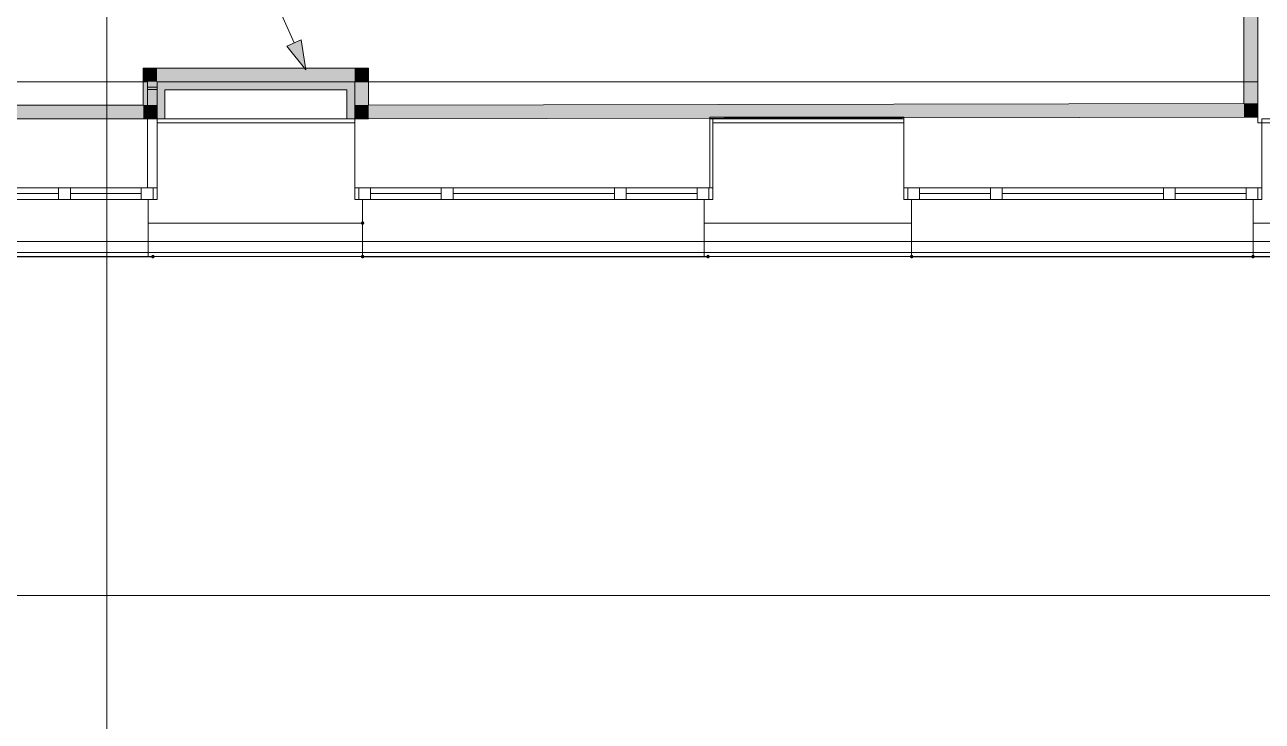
# Model space of a CAD drawing. Header units: millimetres. Extents: x 0 to 1189, y 0 to 841.
# Drawn here: x 480 to 542.9, y 281.5 to 316.9 of the extents above; entities that cross this region are included whole.
import ezdxf

# ---------------------------------------------------------------- set-up
doc = ezdxf.new("R2010")
doc.units = ezdxf.units.MM

msp = doc.modelspace()

# ---------------------------------------------------------------- hatches: boundary and pattern name
at = {"true_color": 0xd5aaaa}
h = msp.add_hatch(color=9, dxfattribs=at)
h.dxf.hatch_style = 2
h.paths.add_polyline_path([(541.951828, 370.204336), (542.651829, 370.204336), (542.651829, 312.888249), (541.951828, 312.887249)])
at = {"true_color": 0x0077b0}
h = msp.add_hatch(color=144, dxfattribs=at)
h.dxf.hatch_style = 2
h.paths.add_polyline_path([(494.288755, 314.604251), (493.315754, 315.805253), (494.046755, 316.130254)])
at = {"true_color": 0xf1d696}
h = msp.add_hatch(color=41, dxfattribs=at)
h.dxf.hatch_style = 2
h.paths.add_polyline_path([(486.018743, 314.688251), (486.718744, 314.688251), (486.718744, 313.98825)])
h = msp.add_hatch(color=41, dxfattribs=at)
h.dxf.hatch_style = 2
h.paths.add_polyline_path([(486.018743, 313.98825), (486.018743, 314.688251), (486.718744, 313.98825)])
h = msp.add_hatch(color=41, dxfattribs=at)
h.dxf.hatch_style = 2
h.paths.add_polyline_path([(496.766759, 314.688251), (496.766759, 313.98825), (486.718744, 313.98825), (486.718744, 314.688251)])
h = msp.add_hatch(color=41, dxfattribs=at)
h.dxf.hatch_style = 2
h.paths.add_polyline_path([(496.766759, 313.98825), (497.46676, 314.688251), (497.46676, 313.98825)])
h = msp.add_hatch(color=41, dxfattribs=at)
h.dxf.hatch_style = 2
h.paths.add_polyline_path([(496.766759, 314.688251), (497.46676, 314.688251), (496.766759, 313.98825)])
h = msp.add_hatch(color=41, dxfattribs=at)
h.dxf.hatch_style = 2
h.paths.add_polyline_path([(486.018743, 313.98825), (486.718744, 313.98825), (486.718744, 312.804249), (486.018743, 312.804249)])
h = msp.add_hatch(color=7)
h.dxf.hatch_style = 2
h.paths.add_polyline_path([(486.718744, 313.98825), (496.766759, 313.98825), (496.766759, 313.58825), (486.718744, 313.58825)])
h = msp.add_hatch(color=41, dxfattribs=at)
h.dxf.hatch_style = 2
h.paths.add_polyline_path([(497.46676, 312.805249), (496.766759, 312.804249), (496.766759, 313.98825), (497.46676, 313.98825)])
h = msp.add_hatch(color=7)
h.dxf.hatch_style = 2
h.paths.add_polyline_path([(486.718744, 312.104248), (486.718744, 313.58825), (487.118744, 313.58825), (487.118744, 312.104248)])
h = msp.add_hatch(color=7)
h.dxf.hatch_style = 2
h.paths.add_polyline_path([(496.766759, 313.58825), (496.766759, 312.104248), (496.366758, 312.104248), (496.366758, 313.58825)])
h = msp.add_hatch(color=41, dxfattribs=at)
h.dxf.hatch_style = 2
h.paths.add_polyline_path([(486.018743, 312.804249), (486.018743, 312.104248), (440.266673, 312.104248), (440.966674, 312.804249)])
h = msp.add_hatch(color=41, dxfattribs=at)
h.dxf.hatch_style = 2
h.paths.add_polyline_path([(486.018743, 312.804249), (486.718744, 312.804249), (486.718744, 312.104248)])
h = msp.add_hatch(color=41, dxfattribs=at)
h.dxf.hatch_style = 2
h.paths.add_polyline_path([(486.018743, 312.104248), (486.018743, 312.804249), (486.718744, 312.104248)])
h = msp.add_hatch(color=41, dxfattribs=at)
h.dxf.hatch_style = 2
h.paths.add_polyline_path([(497.46676, 312.805249), (497.46676, 312.105248), (496.766759, 312.104248)])
h = msp.add_hatch(color=41, dxfattribs=at)
h.dxf.hatch_style = 2
h.paths.add_polyline_path([(496.766759, 312.104248), (496.766759, 312.804249), (497.46676, 312.805249)])
h = msp.add_hatch(color=41, dxfattribs=at)
h.dxf.hatch_style = 2
h.paths.add_polyline_path([(541.951828, 312.887249), (541.951828, 312.187248), (497.46676, 312.105248), (497.46676, 312.805249)])
h = msp.add_hatch(color=41, dxfattribs=at)
h.dxf.hatch_style = 2
h.paths.add_polyline_path([(542.651829, 312.888249), (542.651829, 312.188248), (541.951828, 312.887249)])
h = msp.add_hatch(color=41, dxfattribs=at)
h.dxf.hatch_style = 2
h.paths.add_polyline_path([(542.650829, 312.189248), (541.951828, 312.187248), (541.951828, 312.887249)])
h = msp.add_hatch(color=7)
h.dxf.hatch_style = 2
h.paths.add_polyline_path([(497.16676, 306.89424), (497.103197, 306.867802), (497.076759, 306.804239), (497.103197, 306.740677), (497.16676, 306.714239), (497.231322, 306.740677), (497.25776, 306.804239), (497.231322, 306.867802)])
h = msp.add_hatch(color=7)
h.dxf.hatch_style = 2
h.paths.add_polyline_path([(486.418743, 305.094237), (486.445181, 305.030674), (486.508743, 305.004237), (486.572306, 305.030674), (486.598743, 305.094237), (486.598743, 305.104237), (486.572306, 305.167799), (486.508743, 305.194237), (486.445181, 305.167799), (486.418743, 305.104237)])
h = msp.add_hatch(color=7)
h.dxf.hatch_style = 2
h.paths.add_polyline_path([(497.25676, 305.104237), (497.230322, 305.167799), (497.16676, 305.194237), (497.103197, 305.167799), (497.076759, 305.104237), (497.076759, 305.094237), (497.103197, 305.030674), (497.16676, 305.004237), (497.230322, 305.030674), (497.25676, 305.094237)])
h = msp.add_hatch(color=7)
h.dxf.hatch_style = 2
h.paths.add_polyline_path([(514.628786, 305.094237), (514.655224, 305.030674), (514.718786, 305.004237), (514.782349, 305.030674), (514.808787, 305.094237), (514.808787, 305.104237), (514.782349, 305.167799), (514.718786, 305.194237), (514.655224, 305.167799), (514.628786, 305.104237)])
h = msp.add_hatch(color=7)
h.dxf.hatch_style = 2
h.paths.add_polyline_path([(525.156802, 305.104237), (525.130365, 305.167799), (525.066802, 305.194237), (525.00324, 305.167799), (524.976802, 305.104237), (524.976802, 305.094237), (525.00324, 305.030674), (525.066802, 305.004237), (525.130365, 305.030674), (525.156802, 305.094237)])
h = msp.add_hatch(color=7)
h.dxf.hatch_style = 2
h.paths.add_polyline_path([(542.326829, 305.094237), (542.353266, 305.030674), (542.416829, 305.004237), (542.480391, 305.030674), (542.506829, 305.094237), (542.506829, 305.104237), (542.480391, 305.167799), (542.416829, 305.194237), (542.353266, 305.167799), (542.326829, 305.104237)])

# ---------------------------------------------------------------- linework, layer by layer
at = {"color": 7, "lineweight": 0}
for points in [[(484.17274, 251.095154), (484.17274, 426.084422)], [(542.651829, 371.004338), (542.651829, 311.904247)], [(542.651829, 312.888249), (542.651829, 370.904337)], [(541.951828, 370.204336), (541.951828, 312.887249)], [(486.018743, 314.688251), (486.718744, 314.688251)], [(486.018743, 314.688251), (486.018743, 312.804249)], [(497.46676, 314.688251), (486.718744, 314.688251)], [(497.46676, 314.688251), (497.46676, 313.98825)], [(486.242743, 313.98825), (460.266703, 313.98825)], [(486.242743, 308.604242), (486.242743, 313.98825)], [(496.766759, 313.98825), (486.718744, 313.98825)], [(486.718744, 313.98825), (486.718744, 311.904247)], [(486.718744, 312.804249), (486.718744, 313.98825)], [(486.718744, 313.98825), (496.766759, 313.98825)], [(542.651829, 313.98825), (496.766759, 313.98825)], [(496.766759, 311.904247), (496.766759, 313.98825)], [(496.766759, 313.98825), (496.766759, 312.104248)], [(497.46676, 312.805249), (497.46676, 313.98825)], [(486.242743, 313.71125), (486.718744, 313.71125)], [(486.718744, 313.59125), (486.242743, 313.59125)], [(487.118744, 313.58825), (496.366758, 313.58825)], [(487.118744, 312.104248), (487.118744, 313.58825)], [(496.366758, 313.58825), (496.366758, 312.104248)], [(486.018743, 312.804249), (440.966674, 312.804249)], [(486.718744, 312.104248), (486.718744, 312.804249)], [(541.951828, 312.887249), (497.46676, 312.805249)], [(542.651829, 312.188248), (542.651829, 312.888249)], [(440.266673, 312.104248), (486.718744, 312.104248)], [(486.242743, 312.104248), (486.718744, 312.104248)], [(486.718744, 312.104248), (487.118744, 312.104248)], [(487.118744, 312.104248), (496.766759, 312.104248)], [(496.766759, 312.104248), (497.46676, 312.105248)], [(497.46676, 312.105248), (542.651829, 312.188248)], [(514.818787, 308.604242), (514.818787, 312.188248)], [(514.818787, 312.188248), (524.668802, 312.188248)], [(514.818787, 312.104248), (514.966787, 312.104248)], [(524.666802, 312.104248), (514.966787, 312.104248)], [(514.966787, 312.104248), (514.966787, 311.904247)], [(524.666802, 311.904247), (524.666802, 312.104248)], [(524.668802, 312.188248), (524.668802, 308.603242)], [(543.676831, 312.104248), (542.866829, 312.104248)], [(542.866829, 312.104248), (542.866829, 311.904247)], [(486.718744, 311.904247), (486.718744, 308.604242)], [(496.766759, 311.904247), (486.718744, 311.904247)], [(496.766759, 308.604242), (496.766759, 311.904247)], [(514.966787, 311.904247), (514.966787, 308.604242)], [(524.666802, 311.904247), (514.966787, 311.904247)], [(524.666802, 308.604242), (524.666802, 311.904247)], [(542.651829, 311.904247), (542.866829, 311.904247)], [(542.866829, 311.904247), (542.866829, 308.604242)], [(542.866829, 311.904247), (543.676831, 311.904247)], [(473.518723, 308.604242), (481.718736, 308.604242)], [(481.718736, 308.304242), (473.518723, 308.304242)], [(481.718736, 308.004241), (481.718736, 308.604242)], [(481.718736, 308.604242), (482.318737, 308.604242)], [(482.318737, 308.604242), (481.718736, 308.604242)], [(482.318737, 308.604242), (482.318737, 308.004241)], [(482.318737, 308.604242), (485.918742, 308.604242)], [(485.918742, 308.304242), (482.318737, 308.304242)], [(485.918742, 308.004241), (485.918742, 308.604242)], [(485.918742, 308.604242), (486.718744, 308.604242)], [(486.718744, 308.604242), (485.918742, 308.604242)], [(486.518743, 308.604242), (486.518743, 308.004241)], [(486.718744, 308.604242), (486.718744, 308.004241)], [(486.718744, 308.004241), (486.718744, 308.604242)], [(497.56676, 308.604242), (496.766759, 308.604242)], [(496.766759, 308.604242), (496.766759, 308.004241)], [(497.56676, 308.604242), (496.766759, 308.604242)], [(496.766759, 308.604242), (496.766759, 308.004241)], [(496.966759, 308.604242), (496.966759, 308.004241)], [(497.56676, 308.004241), (497.56676, 308.604242)], [(497.56676, 308.604242), (501.166766, 308.604242)], [(501.166766, 308.304242), (497.56676, 308.304242)], [(501.166766, 308.004241), (501.166766, 308.604242)], [(501.166766, 308.604242), (501.766767, 308.604242)], [(501.766767, 308.604242), (501.166766, 308.604242)], [(501.766767, 308.604242), (501.766767, 308.004241)], [(501.766767, 308.604242), (509.966779, 308.604242)], [(509.966779, 308.304242), (501.766767, 308.304242)], [(509.966779, 308.004241), (509.966779, 308.604242)], [(509.966779, 308.604242), (510.56678, 308.604242)], [(510.56678, 308.604242), (509.966779, 308.604242)], [(510.56678, 308.604242), (510.56678, 308.004241)], [(510.56678, 308.604242), (514.166786, 308.604242)], [(514.166786, 308.304242), (510.56678, 308.304242)], [(514.166786, 308.004241), (514.166786, 308.604242)], [(514.166786, 308.604242), (514.966787, 308.604242)], [(514.966787, 308.604242), (514.166786, 308.604242)], [(514.766786, 308.604242), (514.766786, 308.004241)], [(514.966787, 308.604242), (514.966787, 308.004241)], [(514.966787, 308.004241), (514.966787, 308.604242)], [(525.466803, 308.604242), (524.666802, 308.604242)], [(524.666802, 308.604242), (524.666802, 308.004241)], [(525.466803, 308.604242), (524.666802, 308.604242)], [(524.666802, 308.604242), (524.666802, 308.004241)], [(524.866802, 308.604242), (524.866802, 308.004241)], [(525.466803, 308.004241), (525.466803, 308.604242)], [(525.466803, 308.604242), (529.066808, 308.604242)], [(529.066808, 308.304242), (525.466803, 308.304242)], [(529.066808, 308.004241), (529.066808, 308.604242)], [(529.066808, 308.604242), (529.666809, 308.604242)], [(529.666809, 308.604242), (529.066808, 308.604242)], [(529.666809, 308.604242), (529.666809, 308.004241)], [(529.666809, 308.604242), (537.866822, 308.604242)], [(537.866822, 308.304242), (529.666809, 308.304242)], [(537.866822, 308.004241), (537.866822, 308.604242)], [(537.866822, 308.604242), (538.466823, 308.604242)], [(538.466823, 308.604242), (537.866822, 308.604242)], [(538.466823, 308.604242), (538.466823, 308.004241)], [(538.466823, 308.604242), (542.066828, 308.604242)], [(542.066828, 308.304242), (538.466823, 308.304242)], [(542.066828, 308.004241), (542.066828, 308.604242)], [(542.066828, 308.604242), (542.866829, 308.604242)], [(542.866829, 308.604242), (542.066828, 308.604242)], [(542.666829, 308.604242), (542.666829, 308.004241)], [(542.866829, 308.604242), (542.866829, 308.004241)], [(542.866829, 308.004241), (542.866829, 308.604242)], [(481.718736, 308.004241), (473.518723, 308.004241)], [(482.318737, 308.004241), (481.718736, 308.004241)], [(481.718736, 308.004241), (482.318737, 308.004241)], [(485.918742, 308.004241), (482.318737, 308.004241)], [(486.718744, 308.004241), (485.918742, 308.004241)], [(485.918742, 308.004241), (486.718744, 308.004241)], [(486.268743, 308.004241), (486.268743, 306.804239)], [(496.766759, 308.004241), (497.56676, 308.004241)], [(496.766759, 308.004241), (497.56676, 308.004241)], [(497.16676, 306.804239), (497.16676, 308.004241)], [(501.166766, 308.004241), (497.56676, 308.004241)], [(501.766767, 308.004241), (501.166766, 308.004241)], [(501.166766, 308.004241), (501.766767, 308.004241)], [(509.966779, 308.004241), (501.766767, 308.004241)], [(510.56678, 308.004241), (509.966779, 308.004241)], [(509.966779, 308.004241), (510.56678, 308.004241)], [(514.166786, 308.004241), (510.56678, 308.004241)], [(514.966787, 308.004241), (514.166786, 308.004241)], [(514.166786, 308.004241), (514.966787, 308.004241)], [(514.516786, 308.004241), (514.516786, 306.804239)], [(524.666802, 308.004241), (525.466803, 308.004241)], [(524.666802, 308.004241), (525.466803, 308.004241)], [(525.066802, 306.804239), (525.066802, 308.004241)], [(529.066808, 308.004241), (525.466803, 308.004241)], [(529.666809, 308.004241), (529.066808, 308.004241)], [(529.066808, 308.004241), (529.666809, 308.004241)], [(537.866822, 308.004241), (529.666809, 308.004241)], [(538.466823, 308.004241), (537.866822, 308.004241)], [(537.866822, 308.004241), (538.466823, 308.004241)], [(542.066828, 308.004241), (538.466823, 308.004241)], [(542.866829, 308.004241), (542.066828, 308.004241)], [(542.066828, 308.004241), (542.866829, 308.004241)], [(542.416829, 308.004241), (542.416829, 306.804239)], [(486.268743, 306.804239), (486.268743, 305.104237)], [(497.16676, 306.804239), (486.268743, 306.804239)], [(497.16676, 305.104237), (497.16676, 306.804239)], [(514.516786, 306.804239), (514.516786, 305.104237)], [(525.066802, 306.804239), (514.516786, 306.804239)], [(525.066802, 305.104237), (525.066802, 306.804239)], [(552.816845, 306.804239), (542.416829, 306.804239)], [(542.416829, 306.804239), (542.416829, 305.104237)], [(198.085303, 305.871238), (810.158238, 305.871238)], [(468.918716, 305.304237), (486.268743, 305.304237)], [(468.918716, 305.104237), (486.268743, 305.104237)], [(486.508743, 305.094237), (468.966716, 305.094237)], [(497.16676, 305.304237), (486.268743, 305.304237)], [(486.268743, 305.104237), (497.16676, 305.104237)], [(497.16676, 305.304237), (514.516786, 305.304237)], [(514.516786, 305.104237), (497.16676, 305.104237)], [(514.718786, 305.094237), (497.16676, 305.094237)], [(525.066802, 305.304237), (514.516786, 305.304237)], [(514.516786, 305.104237), (525.066802, 305.104237)], [(525.066802, 305.304237), (542.416829, 305.304237)], [(542.416829, 305.104237), (525.066802, 305.104237)], [(542.416829, 305.094237), (525.066802, 305.094237)], [(552.816845, 305.304237), (542.416829, 305.304237)], [(542.416829, 305.104237), (552.816845, 305.104237)], [(542.416829, 305.094237), (546.385835, 305.094237)], [(198.085303, 287.87121), (810.158238, 287.87121)]]:
    msp.add_lwpolyline(points, dxfattribs=at)
at = {"color": 144, "lineweight": 0, "true_color": 0x0077b0}
for points in [[(493.681754, 315.967253), (478.09073, 350.985307)], [(493.315754, 315.805253), (494.046755, 316.130254)], [(494.288755, 314.604251), (493.315754, 315.805253)], [(494.288755, 314.604251), (494.046755, 316.130254)]]:
    msp.add_lwpolyline(points, dxfattribs=at)

doc.saveas('drawing.dxf')
